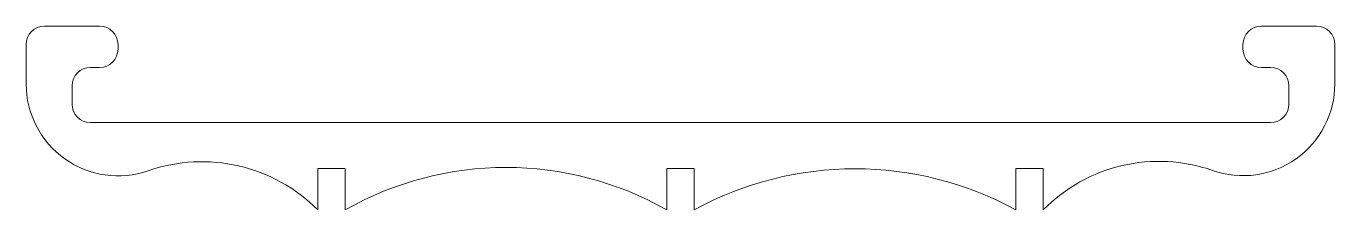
# Model space of a CAD drawing. Header units: millimetres. Extents: x 0 to 285, y -40 to 0.
import ezdxf

# ---------------------------------------------------------------- set-up
doc = ezdxf.new("R2010")
doc.units = ezdxf.units.MM

msp = doc.modelspace()

# ---------------------------------------------------------------- linework, layer by layer
at = {"color": 7, "linetype": 'Continuous', "lineweight": 15}
for p, q in [((4, 0), (16, 0)), ((269, 0), (281, 0)), ((0, -12.6), (0, -4)), ((20, -4), (20, -5)), ((265, -5), (265, -4)), ((285, -4), (285, -12.56)), ((16, -9), (14, -9)), ((271, -9), (269, -9)), ((10, -13), (10, -17)), ((275, -17), (275, -13)), ((14, -21), (271, -21)), ((69.5, -31), (63.5, -31)), ((63.5, -31), (63.5, -40)), ((69.5, -40), (69.5, -31)), ((145.5, -31), (139.5, -31)), ((139.5, -31), (139.5, -40)), ((145.5, -40), (145.5, -31)), ((221.5, -31), (215.5, -31)), ((215.5, -31), (215.5, -40)), ((221.5, -40), (221.5, -31))]:
    msp.add_line(p, q, dxfattribs=at)
for centre, radius, start, end in [((4, -4), 4, 90, 180), ((16, -4), 4, 0, 90), ((269, -4), 4, 90, 180), ((281, -4), 4, 0, 90), ((16, -5), 4, 270, 0), ((269, -5), 4, 180, 270), ((14, -13), 4, 90, 180), ((271, -13), 4, 360, 90), ((20, -12.6), 20, 180, 289.1689), ((265, -12.56), 20, 250.6878, 360), ((14, -17), 4, 180, 270), ((271, -17), 4, 270, 0), ((38.26, -65.13), 35.61, 44.8726, 109.1689), ((104.5, -101.78), 71, 60.4665, 119.5335), ((180.5, -104.06), 73, 61.351, 118.649), ((246.7, -64.79), 35.35, 70.6878, 135.4683)]:
    msp.add_arc(centre, radius, start, end, dxfattribs=at)

doc.saveas('drawing.dxf')
